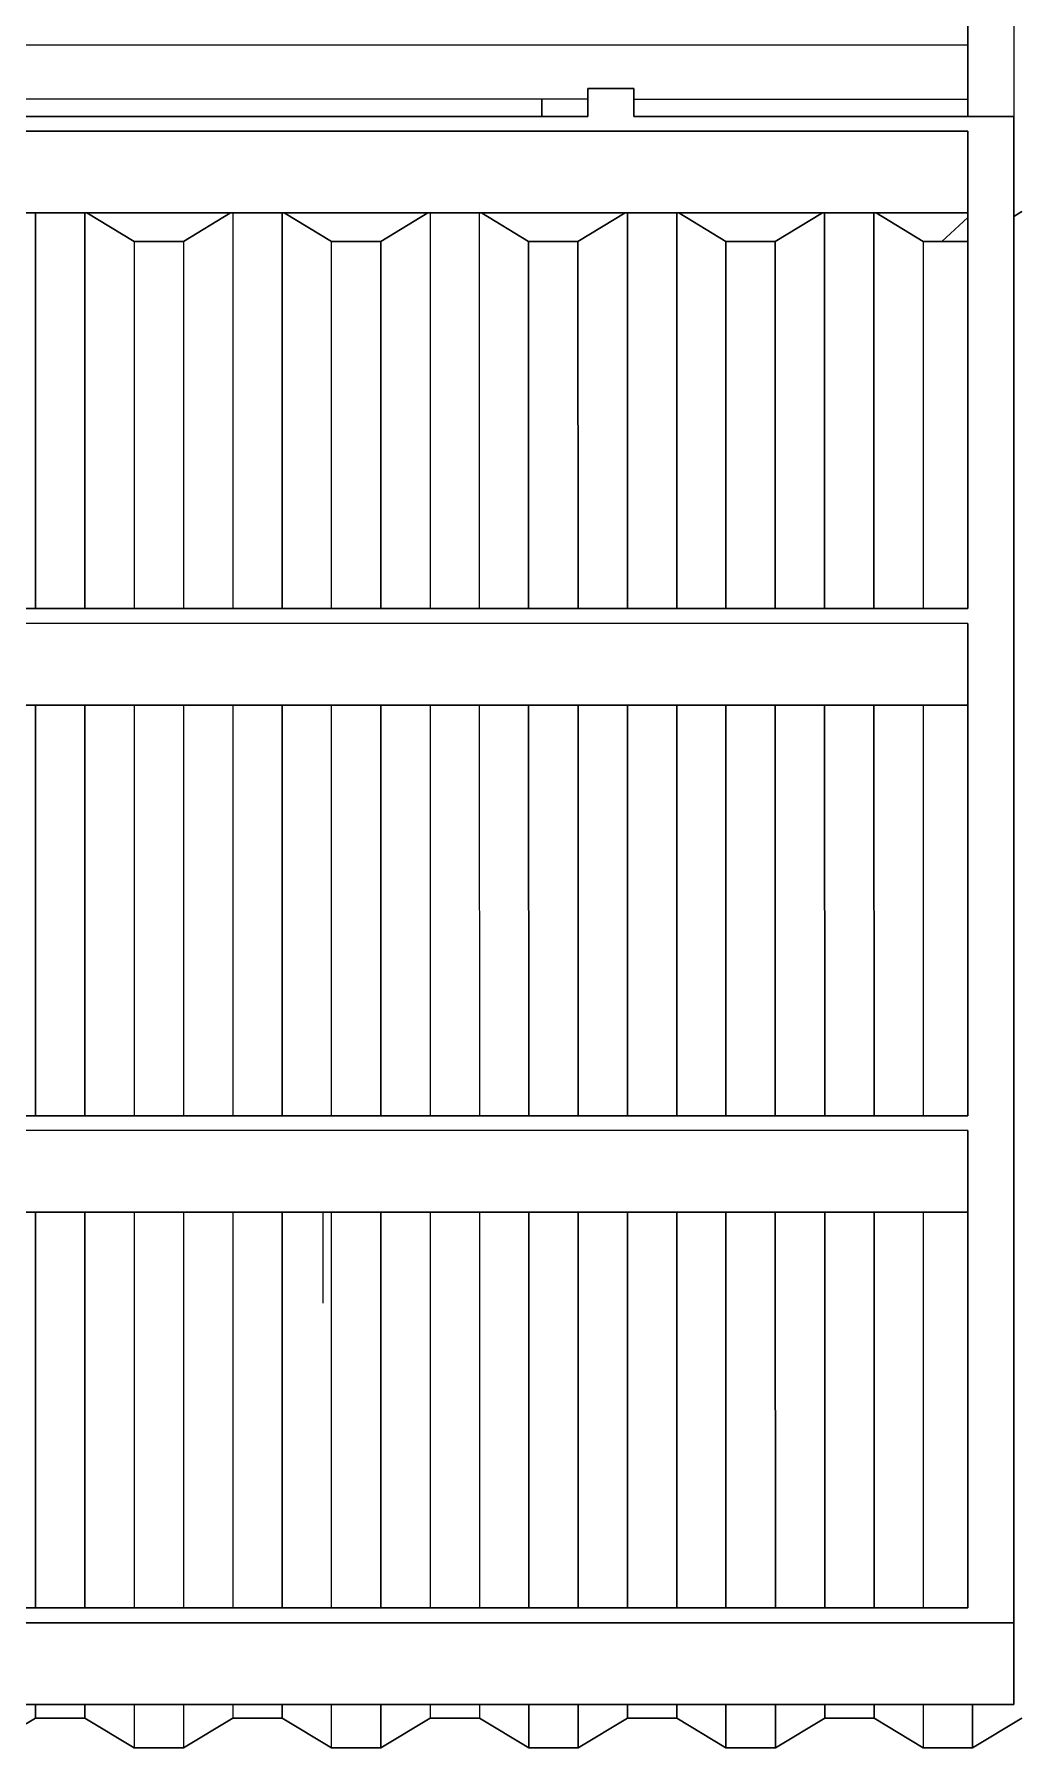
# Model space of a CAD drawing. Extents: x -32 to 51.8, y -51.6 to -5.5.
# Drawn here: x -12.436 to -10.73, y -45.696 to -42.716 of the extents above; entities that cross this region are included whole.
import ezdxf

# ---------------------------------------------------------------- set-up
doc = ezdxf.new("R2010")
doc.units = 0
doc.header["$MEASUREMENT"] = 0
doc.layers.get('0').update_dxf_attribs({"linetype": 'CONTINUOUS'})
doc.layers.add('hachures', color=5, linetype='CONTINUOUS')

msp = doc.modelspace()

# ---------------------------------------------------------------- linework, layer by layer
for p, q in [((-10.8138, -42.8592), (-10.8138, -42.6379)), ((-10.8138, -42.6379), (-10.8138, -42.8292)), ((-10.8138, -42.6379), (-10.8138, -42.8592)), ((-10.8138, -42.8292), (-10.8138, -42.6379)), ((-10.7338, -42.6379), (-10.7338, -42.8592)), ((-10.7338, -42.6379), (-10.7338, -42.7353)), ((-10.8138, -42.7353), (-12.714, -42.7353)), ((-10.7338, -42.7353), (-10.7338, -42.7353)), ((-11.4738, -42.8105), (-11.4738, -42.8592)), ((-11.4738, -42.8592), (-11.4738, -42.8105)), ((-11.4738, -42.8105), (-11.4738, -42.8105)), ((-11.3938, -42.8105), (-11.4738, -42.8105)), ((-11.4738, -42.8105), (-11.4738, -42.8592)), ((-11.4738, -42.8105), (-11.3938, -42.8105)), ((-11.3938, -42.8105), (-11.3938, -42.8105)), ((-11.3938, -42.8105), (-11.3938, -42.8592)), ((-11.3938, -42.8592), (-11.3938, -42.8105)), ((-11.3938, -42.8105), (-11.3938, -42.8592)), ((-11.5538, -42.8292), (-12.714, -42.8292)), ((-11.5538, -42.8292), (-11.5538, -42.8292)), ((-11.4738, -42.8292), (-11.5538, -42.8292)), ((-11.5538, -42.8292), (-11.5538, -42.8292)), ((-11.5538, -42.8292), (-11.5538, -42.8292)), ((-11.5538, -42.8592), (-11.5538, -42.8292)), ((-11.5538, -42.8592), (-11.5538, -42.8292)), ((-11.5538, -42.8292), (-11.5538, -42.8592)), ((-11.4738, -42.8292), (-11.4738, -42.8292)), ((-11.4738, -42.8592), (-11.4738, -42.8292)), ((-11.4738, -42.8292), (-11.4738, -42.8592)), ((-11.3938, -42.8292), (-10.8138, -42.8292)), ((-10.8138, -42.8592), (-10.8138, -42.8292)), ((-10.8138, -42.8292), (-10.8138, -42.8592)), ((-12.714, -42.8592), (-11.4738, -42.8592)), ((-11.4738, -42.8592), (-12.714, -42.8592)), ((-11.4738, -42.8592), (-11.4738, -42.8592)), ((-10.8138, -42.8592), (-11.3938, -42.8592)), ((-11.3938, -42.8592), (-10.8138, -42.8592)), ((-10.7338, -42.8592), (-10.8138, -42.8592)), ((-10.8138, -42.8592), (-10.7338, -42.8592)), ((-10.7338, -42.8592), (-10.7338, -42.8851)), ((-10.7338, -42.8851), (-10.7338, -42.8592)), ((-10.7338, -42.8592), (-10.7338, -42.8851)), ((-11.4738, -42.8851), (-12.714, -42.8851)), ((-12.714, -42.8851), (-11.4738, -42.8851)), ((-11.3938, -42.8851), (-11.4738, -42.8851)), ((-11.4738, -42.8851), (-11.3938, -42.8851)), ((-10.8138, -42.8851), (-11.3938, -42.8851)), ((-11.3938, -42.8851), (-10.8138, -42.8851)), ((-10.8138, -43.7149), (-10.8138, -42.8851)), ((-10.8138, -42.8851), (-10.8138, -43.7149)), ((-10.8138, -42.8851), (-10.8138, -43.027)), ((-10.7338, -43.7149), (-10.7338, -42.8851)), ((-10.7338, -42.8851), (-10.7338, -43.7149)), ((-10.8138, -43.0011), (-10.8138, -43.0011)), ((-10.8138, -43.0011), (-10.8138, -43.0011)), ((-12.714, -43.027), (-11.4738, -43.027)), ((-11.4738, -43.027), (-12.714, -43.027)), ((-12.3444, -43.027), (-12.2625, -43.0764)), ((-12.2625, -43.0764), (-12.3444, -43.027)), ((-12.1768, -43.0764), (-12.0949, -43.027)), ((-12.0949, -43.027), (-12.1768, -43.0764)), ((-12.0015, -43.027), (-11.9196, -43.0764)), ((-11.9196, -43.0764), (-12.0015, -43.027)), ((-11.8339, -43.0764), (-11.752, -43.027)), ((-11.752, -43.027), (-11.8339, -43.0764)), ((-11.6587, -43.027), (-11.5768, -43.0764)), ((-11.5768, -43.0764), (-11.6587, -43.027)), ((-11.4091, -43.027), (-11.4911, -43.0764)), ((-11.4911, -43.0764), (-11.4091, -43.027)), ((-11.4738, -43.027), (-11.3938, -43.027)), ((-11.3938, -43.027), (-11.4738, -43.027)), ((-11.3938, -43.027), (-10.8138, -43.027)), ((-10.8138, -43.027), (-11.3938, -43.027)), ((-11.2339, -43.0764), (-11.3158, -43.027)), ((-11.3158, -43.027), (-11.2339, -43.0764)), ((-11.0663, -43.027), (-11.1482, -43.0764)), ((-11.1482, -43.0764), (-11.0663, -43.027)), ((-10.973, -43.027), (-10.8911, -43.0764)), ((-10.8911, -43.0764), (-10.973, -43.027)), ((-10.8138, -43.0349), (-10.8587, -43.0764)), ((-10.8587, -43.0764), (-10.8138, -43.0349)), ((-10.8138, -43.0764), (-10.8138, -43.027)), ((-10.8138, -43.027), (-10.8138, -43.0764)), ((-10.8138, -43.027), (-10.8138, -43.7149)), ((-10.8138, -43.027), (-10.8138, -43.0764)), ((-10.8138, -43.0764), (-10.8138, -43.027)), ((-10.7196, -43.0247), (-10.7338, -43.0333)), ((-10.7338, -43.0333), (-10.7196, -43.0247)), ((-12.2625, -43.0764), (-12.1768, -43.0764)), ((-12.1768, -43.0764), (-12.2625, -43.0764)), ((-11.9196, -43.0764), (-11.8339, -43.0764)), ((-11.8339, -43.0764), (-11.9196, -43.0764)), ((-11.4911, -43.0764), (-11.5768, -43.0764)), ((-11.5768, -43.0764), (-11.4911, -43.0764)), ((-11.1482, -43.0764), (-11.2339, -43.0764)), ((-11.2339, -43.0764), (-11.1482, -43.0764)), ((-10.8911, -43.0764), (-10.8138, -43.0764)), ((-10.8138, -43.0764), (-10.8911, -43.0764)), ((-12.714, -43.7149), (-10.8138, -43.7149)), ((-10.8138, -43.7149), (-12.714, -43.7149)), ((-10.7338, -43.7409), (-10.7338, -43.7149)), ((-10.7338, -43.7149), (-10.7338, -43.7409)), ((-10.8138, -43.7409), (-12.714, -43.7409)), ((-10.8138, -44.5966), (-10.8138, -43.7409)), ((-10.8138, -43.7409), (-10.8138, -43.8828)), ((-10.8138, -43.7409), (-10.8138, -44.5966)), ((-10.7338, -44.5966), (-10.7338, -43.7409)), ((-10.7338, -43.7409), (-10.7338, -44.5967)), ((-12.714, -43.8828), (-10.8138, -43.8828)), ((-10.8138, -43.8828), (-12.714, -43.8828)), ((-10.8138, -43.8828), (-10.8138, -44.5966)), ((-12.6938, -44.5966), (-10.8138, -44.5966)), ((-10.8138, -44.5966), (-12.6938, -44.5966)), ((-10.7338, -44.6226), (-10.7338, -44.5966)), ((-10.7338, -44.5967), (-10.7338, -44.6226)), ((-10.8138, -44.6226), (-14.6538, -44.6226)), ((-10.8137, -45.4524), (-10.8138, -44.6226)), ((-10.8138, -44.6226), (-10.8138, -44.7645)), ((-10.8138, -44.7645), (-10.8138, -44.6226)), ((-10.8138, -44.6226), (-10.8138, -45.4524)), ((-10.7338, -45.4524), (-10.7338, -44.6226)), ((-10.7338, -44.6226), (-10.7337, -45.4524)), ((-14.6538, -44.7645), (-10.8138, -44.7645)), ((-10.8138, -44.7645), (-14.6537, -44.7645)), ((-12.0138, -44.7645), (-11.9338, -44.7645)), ((-11.9338, -44.9227), (-11.9338, -44.7645)), ((-10.8138, -44.7645), (-10.8137, -45.4524)), ((-10.8138, -45.4524), (-10.8138, -44.7645)), ((-14.6537, -45.4524), (-10.8137, -45.4524)), ((-10.8137, -45.4524), (-14.6537, -45.4524)), ((-10.7338, -45.4784), (-10.7338, -45.4524)), ((-10.7337, -45.4524), (-10.7337, -45.4784)), ((-10.8137, -45.4784), (-14.6537, -45.4784)), ((-14.6537, -45.4784), (-10.8137, -45.4784)), ((-10.7337, -45.4784), (-10.8137, -45.4784)), ((-10.8137, -45.4784), (-10.7337, -45.4784)), ((-10.7338, -45.6203), (-10.7338, -45.4784)), ((-10.7337, -45.4784), (-10.7337, -45.6202)), ((-14.6537, -45.6203), (-10.8137, -45.6203)), ((-10.8137, -45.6202), (-14.6537, -45.6203)), ((-10.8137, -45.6203), (-10.7337, -45.6203)), ((-10.7337, -45.6202), (-10.8137, -45.6202)), ((-10.7338, -45.6202), (-10.7338, -45.6203)), ((-10.7337, -45.6203), (-10.7337, -45.6202)), ((-12.5196, -45.6956), (-12.4339, -45.6439)), ((-12.4339, -45.6439), (-12.5196, -45.6955)), ((-12.4339, -45.6439), (-12.3481, -45.6439)), ((-12.3481, -45.6439), (-12.4339, -45.6439)), ((-12.4337, -45.6439), (-12.4337, -45.6439)), ((-12.2624, -45.6955), (-12.3481, -45.6439)), ((-12.3481, -45.6439), (-12.2624, -45.6956)), ((-12.348, -45.644), (-12.348, -45.644)), ((-12.348, -45.644), (-12.348, -45.644)), ((-12.091, -45.6439), (-12.1767, -45.6955)), ((-12.1767, -45.6956), (-12.091, -45.6439)), ((-12.0053, -45.6439), (-12.091, -45.6439)), ((-12.091, -45.6439), (-12.0053, -45.6439)), ((-12.0909, -45.6439), (-12.0909, -45.6439)), ((-11.9196, -45.6955), (-12.0053, -45.6439)), ((-12.0053, -45.6439), (-11.9196, -45.6956)), ((-12.0052, -45.644), (-12.0052, -45.644)), ((-12.0052, -45.644), (-12.0052, -45.644)), ((-11.7481, -45.6439), (-11.8339, -45.6955)), ((-11.8339, -45.6956), (-11.7481, -45.6439)), ((-11.6624, -45.6439), (-11.7481, -45.6439)), ((-11.7481, -45.6439), (-11.6624, -45.6439)), ((-11.748, -45.6439), (-11.748, -45.6439)), ((-11.5767, -45.6955), (-11.6624, -45.6439)), ((-11.6624, -45.6439), (-11.5767, -45.6956)), ((-11.6623, -45.644), (-11.6623, -45.644)), ((-11.6623, -45.644), (-11.6623, -45.644)), ((-11.491, -45.6956), (-11.4053, -45.6439)), ((-11.4053, -45.6439), (-11.491, -45.6955)), ((-11.4053, -45.6439), (-11.3196, -45.6439)), ((-11.3196, -45.6439), (-11.4053, -45.6439)), ((-11.4052, -45.6439), (-11.4052, -45.6439)), ((-11.4052, -45.6439), (-11.4052, -45.6439)), ((-11.3196, -45.6439), (-11.2339, -45.6956)), ((-11.2339, -45.6955), (-11.3196, -45.6439)), ((-11.3194, -45.644), (-11.3194, -45.644)), ((-11.1481, -45.6956), (-11.0624, -45.6439)), ((-11.0624, -45.6439), (-11.1481, -45.6955)), ((-11.0624, -45.6439), (-10.9767, -45.6439)), ((-10.9767, -45.6439), (-11.0624, -45.6439)), ((-11.0623, -45.6439), (-11.0623, -45.6439)), ((-11.0623, -45.6439), (-11.0623, -45.6439)), ((-10.891, -45.6955), (-10.9767, -45.6439)), ((-10.9767, -45.6439), (-10.891, -45.6956)), ((-10.9766, -45.644), (-10.9766, -45.644)), ((-10.9766, -45.644), (-10.9766, -45.644)), ((-10.8053, -45.6956), (-10.7196, -45.6439)), ((-10.7196, -45.6439), (-10.8053, -45.6955)), ((-12.1767, -45.6955), (-12.2624, -45.6955)), ((-12.2624, -45.6956), (-12.1767, -45.6956)), ((-12.2623, -45.6956), (-12.2623, -45.6955)), ((-12.1766, -45.6955), (-12.1766, -45.6955)), ((-12.1766, -45.6955), (-12.1766, -45.6955)), ((-11.8339, -45.6955), (-11.9196, -45.6955)), ((-11.9196, -45.6956), (-11.8339, -45.6956)), ((-11.9195, -45.6956), (-11.9195, -45.6955)), ((-11.9195, -45.6955), (-11.9195, -45.6956)), ((-11.8337, -45.6955), (-11.8337, -45.6955)), ((-11.8337, -45.6955), (-11.8337, -45.6955)), ((-11.491, -45.6955), (-11.5767, -45.6955)), ((-11.5767, -45.6956), (-11.491, -45.6956)), ((-11.5766, -45.6956), (-11.5766, -45.6955)), ((-11.4909, -45.6955), (-11.4909, -45.6955)), ((-11.4909, -45.6955), (-11.4909, -45.6955)), ((-11.1481, -45.6955), (-11.2339, -45.6955)), ((-11.2339, -45.6956), (-11.1481, -45.6956)), ((-11.2337, -45.6956), (-11.2337, -45.6955)), ((-11.2337, -45.6955), (-11.2337, -45.6956)), ((-11.148, -45.6955), (-11.148, -45.6955)), ((-10.8053, -45.6955), (-10.891, -45.6955)), ((-10.891, -45.6956), (-10.8053, -45.6956)), ((-10.8909, -45.6955), (-10.8909, -45.6956)), ((-10.8909, -45.6956), (-10.8909, -45.6955)), ((-10.8052, -45.6955), (-10.8052, -45.6955))]:
    msp.add_line(p, q)
at = {"layer": 'hachures'}
for p, q in [((-12.4339, -43.027), (-12.4339, -43.7149)), ((-12.4339, -43.7149), (-12.4339, -43.027)), ((-12.3482, -43.7149), (-12.3482, -43.027)), ((-12.3482, -43.027), (-12.3482, -43.7149)), ((-12.0911, -43.027), (-12.091, -43.7149)), ((-12.0053, -43.027), (-12.0053, -43.7149)), ((-12.0053, -43.7149), (-12.0053, -43.027)), ((-11.7482, -43.027), (-11.7482, -43.7149)), ((-11.6625, -43.027), (-11.6625, -43.7149)), ((-11.4053, -43.027), (-11.4053, -43.7149)), ((-11.4053, -43.7149), (-11.4053, -43.027)), ((-11.3196, -43.027), (-11.3196, -43.7149)), ((-11.3196, -43.7149), (-11.3196, -43.027)), ((-11.0625, -43.027), (-11.0625, -43.7149)), ((-11.0625, -43.7149), (-11.0625, -43.027)), ((-10.9768, -43.7149), (-10.9768, -43.027)), ((-10.9768, -43.027), (-10.9768, -43.7149)), ((-12.2625, -43.0764), (-12.2625, -43.7149)), ((-12.1768, -43.0764), (-12.1768, -43.7149)), ((-11.9196, -43.7149), (-11.9196, -43.0764)), ((-11.8339, -43.0764), (-11.8339, -43.7149)), ((-11.8339, -43.7149), (-11.8339, -43.0764)), ((-11.5768, -43.0764), (-11.5768, -43.7149)), ((-11.5768, -43.7149), (-11.5768, -43.0764)), ((-11.4911, -43.0764), (-11.491, -43.7149)), ((-11.491, -43.7149), (-11.4911, -43.0764)), ((-11.2339, -43.0764), (-11.2339, -43.7149)), ((-11.2339, -43.7149), (-11.2339, -43.0764)), ((-11.1482, -43.0764), (-11.1482, -43.7149)), ((-11.1482, -43.7149), (-11.1482, -43.0764)), ((-10.8911, -43.0764), (-10.891, -43.7149)), ((-12.4339, -43.8828), (-12.4339, -44.5966)), ((-12.4339, -44.5966), (-12.4339, -43.8828)), ((-12.3482, -44.5966), (-12.3482, -43.8828)), ((-12.3482, -43.8828), (-12.3482, -44.5966)), ((-12.2625, -43.8828), (-12.2625, -44.5966)), ((-12.1768, -43.8828), (-12.1767, -44.5966)), ((-12.091, -43.8828), (-12.091, -44.5966)), ((-12.0053, -43.8828), (-12.0053, -44.5966)), ((-12.0053, -44.5966), (-12.0053, -43.8828)), ((-11.9196, -44.5966), (-11.9196, -43.8828)), ((-11.8339, -43.8828), (-11.8339, -44.5966)), ((-11.8339, -44.5966), (-11.8339, -43.8828)), ((-11.7482, -43.8828), (-11.7482, -44.5966)), ((-11.6625, -43.8828), (-11.6624, -44.5966)), ((-11.5768, -43.8828), (-11.5767, -44.5966)), ((-11.5767, -44.5966), (-11.5768, -43.8828)), ((-11.491, -43.8828), (-11.491, -44.5966)), ((-11.491, -44.5966), (-11.491, -43.8828)), ((-11.4053, -43.8828), (-11.4053, -44.5966)), ((-11.4053, -44.5966), (-11.4053, -43.8828)), ((-11.3196, -43.8828), (-11.3196, -44.5966)), ((-11.3196, -44.5966), (-11.3196, -43.8828)), ((-11.2339, -43.8828), (-11.2339, -44.5966)), ((-11.2339, -44.5966), (-11.2339, -43.8828)), ((-11.1482, -43.8828), (-11.1482, -44.5966)), ((-11.1482, -44.5966), (-11.1482, -43.8828)), ((-11.0625, -43.8828), (-11.0624, -44.5966)), ((-11.0624, -44.5966), (-11.0625, -43.8828)), ((-10.9767, -44.5966), (-10.9768, -43.8828)), ((-10.9768, -43.8828), (-10.9767, -44.5966)), ((-10.891, -43.8828), (-10.891, -44.5966)), ((-12.4339, -44.7645), (-12.4339, -45.4524)), ((-12.4339, -45.4524), (-12.4339, -44.7645)), ((-12.3481, -45.4524), (-12.3482, -44.7645)), ((-12.3482, -44.7645), (-12.3481, -45.4524)), ((-12.2624, -44.7645), (-12.2624, -45.4524)), ((-12.1767, -44.7645), (-12.1767, -45.4524)), ((-12.091, -44.7645), (-12.091, -45.4524)), ((-12.0053, -44.7645), (-12.0053, -45.4524)), ((-12.0053, -45.4524), (-12.0053, -44.7645)), ((-11.9196, -45.4524), (-11.9196, -44.7645)), ((-11.8339, -44.7645), (-11.8339, -45.4524)), ((-11.8339, -45.4524), (-11.8339, -44.7645)), ((-11.7482, -44.7645), (-11.7481, -45.4524)), ((-11.6624, -44.7645), (-11.6624, -45.4524)), ((-11.5767, -44.7645), (-11.5767, -45.4524)), ((-11.5767, -45.4524), (-11.5767, -44.7645)), ((-11.491, -44.7645), (-11.491, -45.4524)), ((-11.491, -45.4524), (-11.491, -44.7645)), ((-11.4053, -44.7645), (-11.4053, -45.4524)), ((-11.4053, -45.4524), (-11.4053, -44.7645)), ((-11.3196, -44.7645), (-11.3196, -45.4524)), ((-11.3196, -45.4524), (-11.3196, -44.7645)), ((-11.2339, -44.7645), (-11.2339, -45.4524)), ((-11.2339, -45.4524), (-11.2339, -44.7645)), ((-11.1482, -44.7645), (-11.1481, -45.4524)), ((-11.1481, -45.4524), (-11.1482, -44.7645)), ((-11.0624, -44.7645), (-11.0624, -45.4524)), ((-11.0624, -45.4524), (-11.0624, -44.7645)), ((-10.9767, -45.4524), (-10.9767, -44.7645)), ((-10.9767, -44.7645), (-10.9767, -45.4524)), ((-10.891, -44.7645), (-10.891, -45.4524)), ((-12.4339, -45.6203), (-12.4339, -45.6439)), ((-12.4339, -45.6439), (-12.4339, -45.6203)), ((-12.3481, -45.6439), (-12.3481, -45.6203)), ((-12.3481, -45.6203), (-12.3481, -45.6439)), ((-12.2624, -45.6203), (-12.2624, -45.6955)), ((-12.1767, -45.6203), (-12.1767, -45.6955)), ((-12.091, -45.6203), (-12.091, -45.6439)), ((-12.0053, -45.6203), (-12.0053, -45.6439)), ((-12.0053, -45.6439), (-12.0053, -45.6203)), ((-11.9196, -45.6955), (-11.9196, -45.6203)), ((-11.8339, -45.6203), (-11.8339, -45.6955)), ((-11.8339, -45.6955), (-11.8339, -45.6203)), ((-11.7481, -45.6203), (-11.7481, -45.6439)), ((-11.6624, -45.6203), (-11.6624, -45.6439)), ((-11.5767, -45.6203), (-11.5767, -45.6955)), ((-11.5767, -45.6955), (-11.5767, -45.6203)), ((-11.491, -45.6203), (-11.491, -45.6955)), ((-11.491, -45.6955), (-11.491, -45.6203)), ((-11.4053, -45.6203), (-11.4053, -45.6439)), ((-11.4053, -45.6439), (-11.4053, -45.6203)), ((-11.3196, -45.6203), (-11.3196, -45.6439)), ((-11.3196, -45.6439), (-11.3196, -45.6203)), ((-11.2339, -45.6203), (-11.2339, -45.6955)), ((-11.2339, -45.6955), (-11.2339, -45.6203)), ((-11.1481, -45.6203), (-11.1481, -45.6955)), ((-11.1481, -45.6955), (-11.1481, -45.6203)), ((-11.0624, -45.6203), (-11.0624, -45.6439)), ((-11.0624, -45.6439), (-11.0624, -45.6203)), ((-10.9767, -45.6439), (-10.9767, -45.6203)), ((-10.9767, -45.6203), (-10.9767, -45.6439)), ((-10.891, -45.6203), (-10.891, -45.6955)), ((-10.8053, -45.6203), (-10.8053, -45.6955)), ((-10.8053, -45.6955), (-10.8053, -45.6203))]:
    msp.add_line(p, q, dxfattribs=at)

doc.saveas('drawing.dxf')
